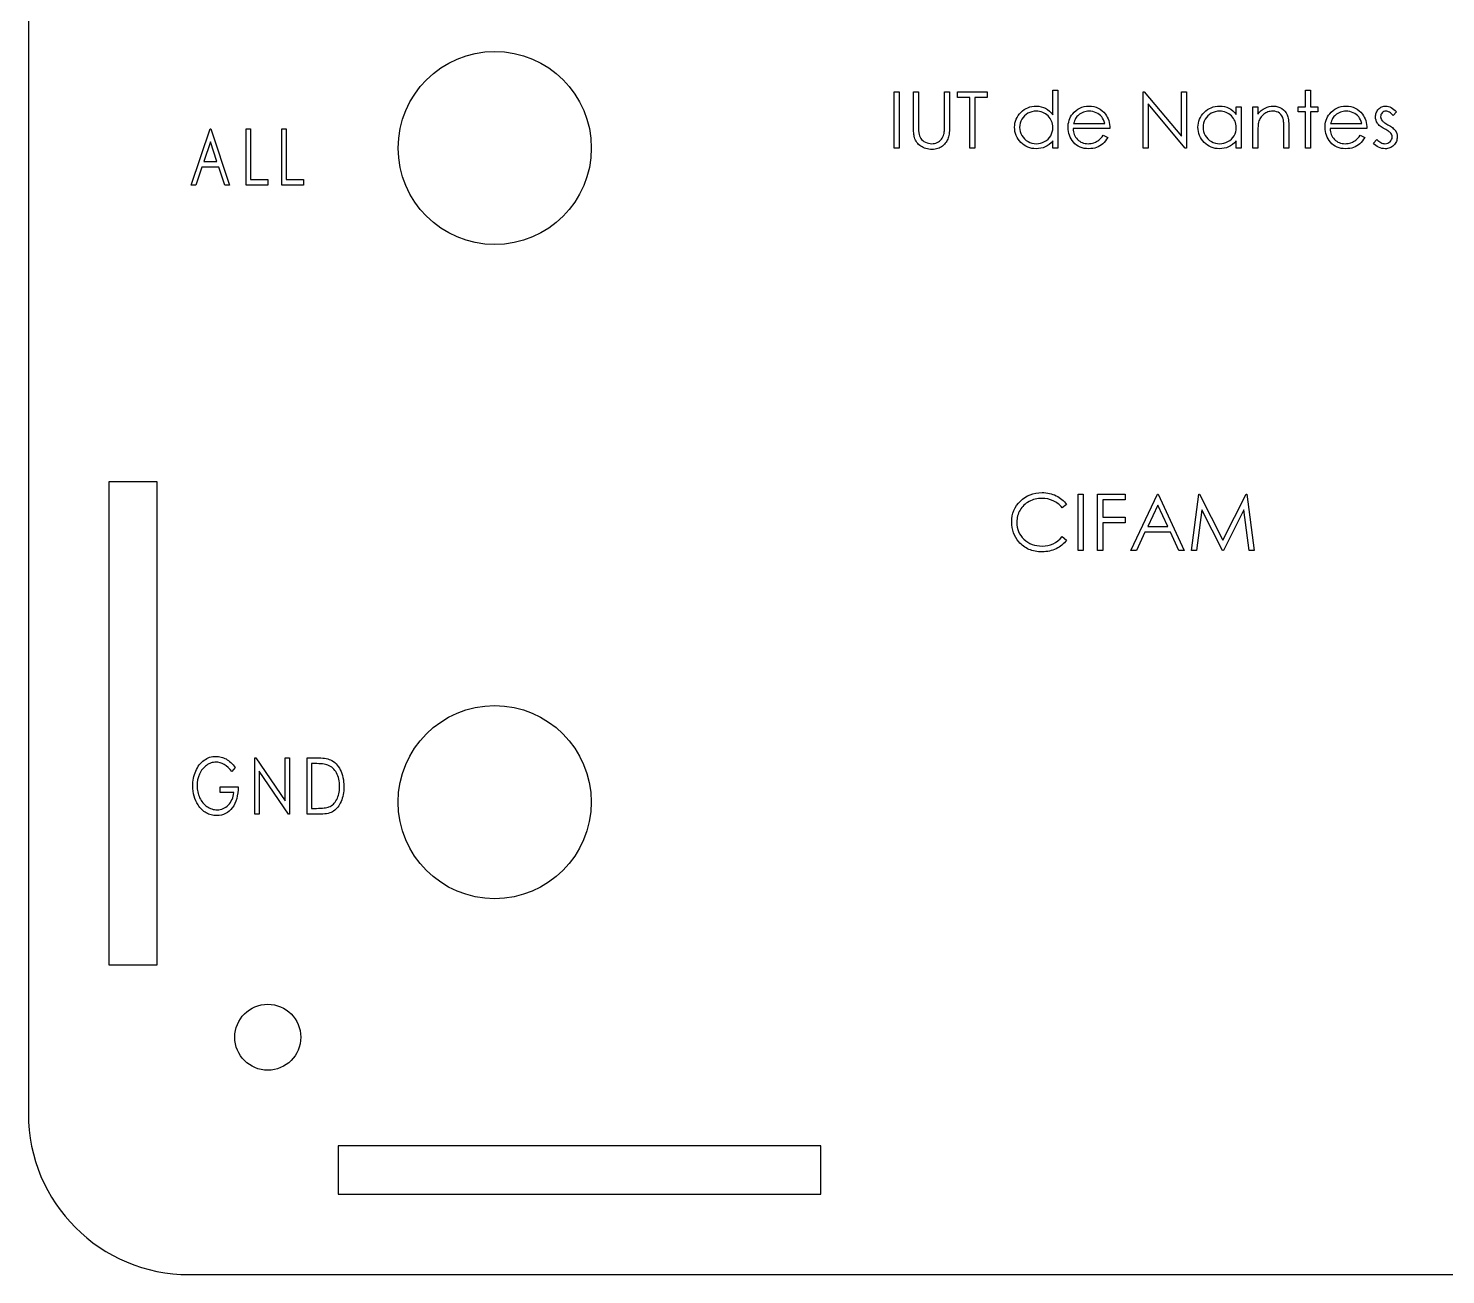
# Model space of a CAD drawing. Header units: millimetres. Extents: x 3 to 788, y -577 to 0.
# Drawn here: x 3.2 to 91.3, y -577.4 to -500 of the extents above; entities that cross this region are included whole.
import ezdxf

# ---------------------------------------------------------------- set-up
doc = ezdxf.new("R2010")
doc.units = ezdxf.units.MM
doc.layers.get('0').update_dxf_attribs({"lineweight": 25})

msp = doc.modelspace()

# ---------------------------------------------------------------- linework, layer by layer
at = {"color": 7, "linetype": 'Continuous', "lineweight": 25}
for p, q in [((3.195, -447.437), (3.195, -567.437)), ((11.195, -528.187), (8.195, -528.187)), ((8.195, -528.187), (8.195, -558.187)), ((11.195, -558.187), (11.195, -528.187)), ((8.195, -558.187), (11.195, -558.187)), ((52.446, -569.437), (22.446, -569.437)), ((22.446, -569.437), (22.446, -572.437)), ((52.446, -572.437), (52.446, -569.437)), ((22.446, -572.437), (52.446, -572.437)), ((13.195, -577.437), (133.195, -577.437))]:
    msp.add_line(p, q, dxfattribs=at)
at = {"color": 7, "linetype": 'Continuous', "flags": 128}
for points in [[(67.189, -503.847), (67.189, -507.437), (67.189, -507.437), (66.875, -507.437), (66.875, -507.437), (66.875, -506.994), (66.875, -506.994), (66.767, -507.112), (66.652, -507.213), (66.53, -507.297), (66.403, -507.365), (66.269, -507.416), (66.129, -507.452), (65.983, -507.475), (65.831, -507.482), (65.831, -507.482), (65.695, -507.475), (65.565, -507.457), (65.439, -507.427), (65.319, -507.385), (65.204, -507.33), (65.093, -507.264), (64.988, -507.185), (64.888, -507.094), (64.796, -506.994), (64.716, -506.89), (64.65, -506.78), (64.594, -506.664), (64.552, -506.544), (64.522, -506.418), (64.503, -506.287), (64.497, -506.151), (64.497, -506.151), (64.503, -506.018), (64.522, -505.889), (64.552, -505.765), (64.596, -505.646), (64.651, -505.533), (64.719, -505.424), (64.799, -505.319), (64.891, -505.221), (64.992, -505.13), (65.099, -505.052), (65.209, -504.985), (65.326, -504.931), (65.447, -504.888), (65.573, -504.858), (65.704, -504.841), (65.84, -504.834), (65.84, -504.834), (65.997, -504.843), (66.145, -504.868), (66.286, -504.911), (66.42, -504.97), (66.545, -505.045), (66.664, -505.138), (66.773, -505.248), (66.875, -505.374), (66.875, -505.374), (66.875, -503.847), (66.875, -503.847), (67.189, -503.847)], [(82.58, -503.847), (82.894, -503.847), (82.894, -503.847), (82.894, -504.879), (82.894, -504.879), (83.343, -504.879), (83.343, -504.879), (83.343, -505.193), (83.343, -505.193), (82.894, -505.193), (82.894, -505.193), (82.894, -507.437), (82.894, -507.437), (82.58, -507.437), (82.58, -507.437), (82.58, -505.193), (82.58, -505.193), (82.132, -505.193), (82.132, -505.193), (82.132, -504.879), (82.132, -504.879), (82.58, -504.879), (82.58, -504.879), (82.58, -503.847)], [(57.003, -503.937), (57.318, -503.937), (57.318, -503.937), (57.318, -507.437), (57.318, -507.437), (57.003, -507.437), (57.003, -507.437), (57.003, -503.937)], [(58.215, -503.937), (58.529, -503.937), (58.529, -503.937), (58.529, -506.034), (58.529, -506.034), (58.529, -506.123), (58.53, -506.203), (58.531, -506.274), (58.533, -506.337), (58.535, -506.391), (58.537, -506.436), (58.54, -506.472), (58.543, -506.499), (58.543, -506.499), (58.561, -506.598), (58.587, -506.688), (58.622, -506.769), (58.664, -506.843), (58.718, -506.909), (58.785, -506.97), (58.865, -507.025), (58.957, -507.074), (59.056, -507.115), (59.154, -507.145), (59.254, -507.162), (59.354, -507.168), (59.354, -507.168), (59.439, -507.163), (59.523, -507.149), (59.605, -507.126), (59.686, -507.095), (59.762, -507.054), (59.832, -507.007), (59.895, -506.952), (59.952, -506.891), (60.001, -506.823), (60.045, -506.748), (60.08, -506.666), (60.109, -506.577), (60.109, -506.577), (60.117, -506.54), (60.124, -506.494), (60.13, -506.438), (60.135, -506.375), (60.14, -506.303), (60.142, -506.222), (60.144, -506.132), (60.144, -506.034), (60.144, -506.034), (60.144, -503.937), (60.144, -503.937), (60.459, -503.937), (60.459, -503.937), (60.459, -506.051), (60.459, -506.051), (60.457, -506.165), (60.453, -506.274), (60.446, -506.377), (60.436, -506.475), (60.424, -506.567), (60.409, -506.653), (60.391, -506.734), (60.37, -506.809), (60.345, -506.88), (60.314, -506.949), (60.278, -507.016), (60.237, -507.079), (60.189, -507.142), (60.137, -507.201), (60.079, -507.258), (60.015, -507.313), (59.947, -507.363), (59.875, -507.406), (59.8, -507.443), (59.721, -507.473), (59.639, -507.496), (59.553, -507.513), (59.464, -507.523), (59.371, -507.527), (59.371, -507.527), (59.27, -507.523), (59.173, -507.514), (59.08, -507.498), (58.99, -507.476), (58.904, -507.447), (58.822, -507.413), (58.744, -507.372), (58.669, -507.325), (58.599, -507.272), (58.535, -507.215), (58.477, -507.154), (58.425, -507.089), (58.379, -507.02), (58.339, -506.947), (58.305, -506.87), (58.277, -506.788), (58.277, -506.788), (58.263, -506.732), (58.25, -506.666), (58.24, -506.589), (58.23, -506.502), (58.224, -506.404), (58.219, -506.297), (58.216, -506.179), (58.215, -506.051), (58.215, -506.051), (58.215, -503.937)], [(60.952, -504.296), (60.952, -503.937), (60.952, -503.937), (62.792, -503.937), (62.792, -503.937), (62.792, -504.296), (62.792, -504.296), (62.029, -504.296), (62.029, -504.296), (62.029, -507.437), (62.029, -507.437), (61.715, -507.437), (61.715, -507.437), (61.715, -504.296), (61.715, -504.296), (60.952, -504.296)], [(72.484, -507.437), (72.484, -503.937), (72.484, -503.937), (72.55, -503.937), (72.55, -503.937), (74.862, -506.692), (74.862, -506.692), (74.862, -503.937), (74.862, -503.937), (75.177, -503.937), (75.177, -503.937), (75.177, -507.437), (75.177, -507.437), (75.105, -507.437), (75.105, -507.437), (72.798, -504.688), (72.798, -504.688), (72.798, -507.437), (72.798, -507.437), (72.484, -507.437)], [(65.845, -505.148), (65.707, -505.157), (65.575, -505.181), (65.449, -505.223), (65.328, -505.28), (65.216, -505.352), (65.115, -505.439), (65.027, -505.538), (64.951, -505.65), (64.89, -505.771), (64.846, -505.896), (64.82, -506.023), (64.811, -506.155), (64.811, -506.155), (64.82, -506.285), (64.846, -506.413), (64.89, -506.537), (64.952, -506.659), (65.029, -506.773), (65.118, -506.873), (65.218, -506.96), (65.331, -507.034), (65.453, -507.093), (65.578, -507.134), (65.708, -507.159), (65.842, -507.168), (65.842, -507.168), (65.978, -507.159), (66.11, -507.135), (66.239, -507.093), (66.363, -507.035), (66.479, -506.963), (66.581, -506.879), (66.668, -506.783), (66.742, -506.675), (66.8, -506.558), (66.842, -506.434), (66.867, -506.302), (66.875, -506.164), (66.875, -506.164), (66.87, -506.058), (66.856, -505.956), (66.833, -505.859), (66.801, -505.766), (66.759, -505.678), (66.708, -505.594), (66.647, -505.514), (66.577, -505.439), (66.501, -505.371), (66.42, -505.312), (66.335, -505.262), (66.246, -505.221), (66.152, -505.189), (66.054, -505.167), (65.951, -505.153), (65.845, -505.148)], [(70.006, -506.629), (70.286, -506.776), (70.286, -506.776), (70.217, -506.893), (70.143, -506.998), (70.065, -507.092), (69.981, -507.173), (69.891, -507.244), (69.798, -507.306), (69.697, -507.359), (69.592, -507.403), (69.481, -507.438), (69.362, -507.462), (69.237, -507.477), (69.104, -507.482), (69.104, -507.482), (68.957, -507.475), (68.818, -507.457), (68.688, -507.425), (68.565, -507.381), (68.451, -507.324), (68.345, -507.255), (68.247, -507.173), (68.158, -507.078), (68.078, -506.976), (68.009, -506.87), (67.951, -506.76), (67.903, -506.647), (67.865, -506.532), (67.839, -506.413), (67.823, -506.291), (67.818, -506.165), (67.818, -506.165), (67.822, -506.047), (67.836, -505.932), (67.859, -505.821), (67.891, -505.712), (67.933, -505.607), (67.983, -505.505), (68.043, -505.406), (68.112, -505.311), (68.112, -505.311), (68.209, -505.2), (68.315, -505.102), (68.428, -505.021), (68.549, -504.954), (68.678, -504.902), (68.815, -504.864), (68.959, -504.842), (69.112, -504.834), (69.112, -504.834), (69.269, -504.842), (69.418, -504.866), (69.559, -504.905), (69.692, -504.96), (69.816, -505.031), (69.933, -505.118), (70.042, -505.22), (70.142, -505.338), (70.142, -505.338), (70.206, -505.43), (70.262, -505.526), (70.309, -505.629), (70.348, -505.737), (70.379, -505.851), (70.401, -505.97), (70.415, -506.095), (70.42, -506.225), (70.42, -506.225), (68.132, -506.225), (68.132, -506.225), (68.138, -506.326), (68.152, -506.423), (68.174, -506.515), (68.205, -506.602), (68.243, -506.684), (68.289, -506.762), (68.344, -506.835), (68.406, -506.903), (68.475, -506.965), (68.547, -507.019), (68.624, -507.065), (68.704, -507.102), (68.789, -507.13), (68.877, -507.151), (68.969, -507.163), (69.065, -507.168), (69.065, -507.168), (69.159, -507.164), (69.251, -507.153), (69.342, -507.134), (69.432, -507.108), (69.518, -507.076), (69.597, -507.038), (69.669, -506.996), (69.735, -506.949), (69.799, -506.892), (69.866, -506.819), (69.935, -506.732), (70.006, -506.629)], [(70.106, -505.911), (70.069, -505.787), (70.023, -505.676), (69.971, -505.579), (69.91, -505.495), (69.842, -505.42), (69.762, -505.354), (69.672, -505.295), (69.572, -505.244), (69.465, -505.202), (69.355, -505.172), (69.243, -505.154), (69.128, -505.148), (69.128, -505.148), (69.034, -505.152), (68.943, -505.163), (68.855, -505.182), (68.772, -505.208), (68.69, -505.242), (68.613, -505.283), (68.54, -505.332), (68.469, -505.388), (68.469, -505.388), (68.42, -505.434), (68.374, -505.486), (68.331, -505.543), (68.292, -505.606), (68.256, -505.674), (68.222, -505.748), (68.192, -505.826), (68.165, -505.911), (68.165, -505.911), (70.106, -505.911)], [(78.587, -504.879), (78.587, -507.437), (78.587, -507.437), (78.273, -507.437), (78.273, -507.437), (78.273, -506.994), (78.273, -506.994), (78.164, -507.112), (78.05, -507.213), (77.928, -507.297), (77.8, -507.365), (77.666, -507.416), (77.527, -507.452), (77.38, -507.475), (77.228, -507.482), (77.228, -507.482), (77.093, -507.475), (76.962, -507.457), (76.837, -507.427), (76.716, -507.385), (76.601, -507.33), (76.49, -507.264), (76.385, -507.185), (76.285, -507.094), (76.193, -506.994), (76.114, -506.89), (76.047, -506.78), (75.992, -506.664), (75.949, -506.544), (75.919, -506.418), (75.901, -506.287), (75.894, -506.151), (75.894, -506.151), (75.901, -506.018), (75.919, -505.889), (75.95, -505.765), (75.993, -505.646), (76.049, -505.533), (76.116, -505.424), (76.196, -505.319), (76.289, -505.221), (76.389, -505.13), (76.496, -505.052), (76.607, -504.985), (76.723, -504.931), (76.844, -504.888), (76.971, -504.858), (77.102, -504.841), (77.238, -504.834), (77.238, -504.834), (77.394, -504.842), (77.543, -504.865), (77.684, -504.904), (77.817, -504.958), (77.942, -505.029), (78.061, -505.119), (78.17, -505.226), (78.273, -505.352), (78.273, -505.352), (78.273, -504.879), (78.273, -504.879), (78.587, -504.879)], [(77.242, -505.148), (77.105, -505.157), (76.973, -505.181), (76.847, -505.223), (76.725, -505.28), (76.613, -505.352), (76.513, -505.439), (76.425, -505.538), (76.348, -505.65), (76.287, -505.771), (76.244, -505.896), (76.217, -506.023), (76.209, -506.155), (76.209, -506.155), (76.218, -506.285), (76.244, -506.413), (76.288, -506.537), (76.35, -506.659), (76.427, -506.773), (76.515, -506.873), (76.616, -506.96), (76.729, -507.034), (76.85, -507.093), (76.976, -507.134), (77.105, -507.159), (77.239, -507.168), (77.239, -507.168), (77.375, -507.159), (77.508, -507.135), (77.636, -507.093), (77.761, -507.035), (77.877, -506.963), (77.979, -506.879), (78.066, -506.783), (78.139, -506.675), (78.198, -506.558), (78.24, -506.434), (78.264, -506.302), (78.273, -506.164), (78.273, -506.164), (78.268, -506.058), (78.254, -505.956), (78.231, -505.859), (78.198, -505.766), (78.156, -505.678), (78.105, -505.594), (78.045, -505.514), (77.975, -505.439), (77.898, -505.371), (77.818, -505.312), (77.732, -505.262), (77.643, -505.221), (77.549, -505.189), (77.451, -505.167), (77.349, -505.153), (77.242, -505.148)], [(79.305, -504.879), (79.619, -504.879), (79.619, -504.879), (79.619, -505.341), (79.619, -505.341), (79.722, -505.217), (79.83, -505.111), (79.943, -505.024), (80.063, -504.955), (80.187, -504.902), (80.316, -504.864), (80.452, -504.842), (80.592, -504.834), (80.592, -504.834), (80.734, -504.843), (80.867, -504.87), (80.992, -504.916), (81.108, -504.979), (81.213, -505.057), (81.304, -505.148), (81.38, -505.252), (81.441, -505.369), (81.466, -505.434), (81.488, -505.508), (81.506, -505.59), (81.522, -505.681), (81.533, -505.781), (81.541, -505.889), (81.547, -506.006), (81.548, -506.131), (81.548, -506.131), (81.548, -507.437), (81.548, -507.437), (81.234, -507.437), (81.234, -507.437), (81.234, -506.234), (81.234, -506.234), (81.234, -506.129), (81.232, -506.034), (81.229, -505.948), (81.225, -505.87), (81.219, -505.802), (81.213, -505.743), (81.205, -505.692), (81.197, -505.652), (81.197, -505.652), (81.161, -505.534), (81.112, -505.432), (81.048, -505.345), (80.972, -505.275), (80.882, -505.219), (80.78, -505.18), (80.665, -505.156), (80.537, -505.148), (80.537, -505.148), (80.462, -505.151), (80.388, -505.16), (80.316, -505.176), (80.246, -505.197), (80.178, -505.225), (80.112, -505.258), (80.049, -505.298), (79.987, -505.343), (79.929, -505.394), (79.876, -505.446), (79.828, -505.502), (79.786, -505.561), (79.749, -505.623), (79.716, -505.688), (79.689, -505.756), (79.667, -505.826), (79.667, -505.826), (79.656, -505.878), (79.646, -505.939), (79.638, -506.01), (79.631, -506.091), (79.626, -506.182), (79.622, -506.282), (79.62, -506.392), (79.619, -506.512), (79.619, -506.512), (79.619, -507.437), (79.619, -507.437), (79.305, -507.437), (79.305, -507.437), (79.305, -504.879)], [(85.981, -506.629), (86.26, -506.776), (86.26, -506.776), (86.191, -506.893), (86.118, -506.998), (86.039, -507.092), (85.955, -507.173), (85.866, -507.244), (85.772, -507.306), (85.672, -507.359), (85.566, -507.403), (85.455, -507.438), (85.336, -507.462), (85.211, -507.477), (85.078, -507.482), (85.078, -507.482), (84.931, -507.475), (84.792, -507.457), (84.662, -507.425), (84.539, -507.381), (84.426, -507.324), (84.32, -507.255), (84.222, -507.173), (84.133, -507.078), (84.053, -506.976), (83.983, -506.87), (83.925, -506.76), (83.877, -506.647), (83.84, -506.532), (83.813, -506.413), (83.798, -506.291), (83.792, -506.165), (83.792, -506.165), (83.797, -506.047), (83.81, -505.932), (83.833, -505.821), (83.866, -505.712), (83.907, -505.607), (83.957, -505.505), (84.018, -505.406), (84.086, -505.311), (84.086, -505.311), (84.184, -505.2), (84.289, -505.102), (84.402, -505.021), (84.523, -504.954), (84.652, -504.902), (84.789, -504.864), (84.933, -504.842), (85.086, -504.834), (85.086, -504.834), (85.243, -504.842), (85.393, -504.866), (85.533, -504.905), (85.666, -504.96), (85.791, -505.031), (85.907, -505.118), (86.016, -505.22), (86.116, -505.338), (86.116, -505.338), (86.181, -505.43), (86.236, -505.526), (86.284, -505.629), (86.322, -505.737), (86.353, -505.851), (86.376, -505.97), (86.389, -506.095), (86.394, -506.225), (86.394, -506.225), (84.106, -506.225), (84.106, -506.225), (84.112, -506.326), (84.126, -506.423), (84.149, -506.515), (84.18, -506.602), (84.217, -506.684), (84.264, -506.762), (84.318, -506.835), (84.381, -506.903), (84.45, -506.965), (84.522, -507.019), (84.598, -507.065), (84.679, -507.102), (84.763, -507.13), (84.851, -507.151), (84.943, -507.163), (85.039, -507.168), (85.039, -507.168), (85.133, -507.164), (85.225, -507.153), (85.316, -507.134), (85.406, -507.108), (85.492, -507.076), (85.571, -507.038), (85.644, -506.996), (85.709, -506.949), (85.773, -506.892), (85.84, -506.819), (85.909, -506.732), (85.981, -506.629)], [(86.08, -505.911), (86.043, -505.787), (85.998, -505.676), (85.945, -505.579), (85.885, -505.495), (85.816, -505.42), (85.736, -505.354), (85.646, -505.295), (85.546, -505.244), (85.44, -505.202), (85.329, -505.172), (85.217, -505.154), (85.102, -505.148), (85.102, -505.148), (85.008, -505.152), (84.917, -505.163), (84.83, -505.182), (84.746, -505.208), (84.665, -505.242), (84.588, -505.283), (84.514, -505.332), (84.443, -505.388), (84.443, -505.388), (84.394, -505.434), (84.349, -505.486), (84.306, -505.543), (84.267, -505.606), (84.23, -505.674), (84.196, -505.748), (84.166, -505.826), (84.139, -505.911), (84.139, -505.911), (86.08, -505.911)], [(88.234, -505.198), (88.021, -505.418), (88.021, -505.418), (87.965, -505.355), (87.909, -505.3), (87.853, -505.254), (87.798, -505.216), (87.743, -505.186), (87.688, -505.165), (87.633, -505.153), (87.579, -505.148), (87.579, -505.148), (87.513, -505.155), (87.452, -505.174), (87.396, -505.207), (87.344, -505.252), (87.302, -505.306), (87.272, -505.364), (87.253, -505.426), (87.247, -505.493), (87.247, -505.493), (87.253, -505.553), (87.269, -505.611), (87.296, -505.669), (87.334, -505.725), (87.334, -505.725), (87.359, -505.753), (87.389, -505.783), (87.426, -505.814), (87.469, -505.847), (87.518, -505.88), (87.572, -505.915), (87.633, -505.951), (87.699, -505.988), (87.699, -505.988), (87.781, -506.035), (87.855, -506.08), (87.923, -506.126), (87.984, -506.171), (88.038, -506.216), (88.086, -506.26), (88.126, -506.304), (88.16, -506.347), (88.16, -506.347), (88.212, -506.438), (88.25, -506.534), (88.271, -506.635), (88.279, -506.743), (88.279, -506.743), (88.276, -506.818), (88.266, -506.891), (88.249, -506.962), (88.226, -507.028), (88.195, -507.093), (88.158, -507.154), (88.115, -507.212), (88.065, -507.267), (88.009, -507.318), (87.951, -507.361), (87.889, -507.398), (87.824, -507.428), (87.755, -507.452), (87.683, -507.468), (87.608, -507.478), (87.53, -507.482), (87.53, -507.482), (87.424, -507.476), (87.321, -507.459), (87.22, -507.43), (87.121, -507.39), (87.028, -507.339), (86.943, -507.28), (86.866, -507.212), (86.798, -507.135), (86.798, -507.135), (87.007, -506.898), (87.007, -506.898), (87.067, -506.962), (87.128, -507.016), (87.19, -507.062), (87.253, -507.1), (87.316, -507.13), (87.382, -507.151), (87.447, -507.163), (87.513, -507.168), (87.513, -507.168), (87.604, -507.16), (87.687, -507.137), (87.764, -507.099), (87.833, -507.045), (87.891, -506.981), (87.932, -506.911), (87.957, -506.837), (87.965, -506.756), (87.965, -506.756), (87.959, -506.689), (87.943, -506.626), (87.917, -506.567), (87.879, -506.512), (87.879, -506.512), (87.854, -506.485), (87.823, -506.457), (87.784, -506.426), (87.739, -506.394), (87.687, -506.36), (87.628, -506.325), (87.563, -506.288), (87.491, -506.248), (87.491, -506.248), (87.413, -506.204), (87.342, -506.16), (87.277, -506.116), (87.218, -506.072), (87.166, -506.029), (87.122, -505.986), (87.082, -505.942), (87.05, -505.899), (87.05, -505.899), (86.999, -505.81), (86.962, -505.714), (86.94, -505.613), (86.933, -505.505), (86.933, -505.505), (86.936, -505.434), (86.944, -505.367), (86.959, -505.303), (86.979, -505.241), (87.004, -505.183), (87.036, -505.127), (87.073, -505.075), (87.116, -505.026), (87.164, -504.981), (87.214, -504.942), (87.267, -504.909), (87.323, -504.882), (87.383, -504.861), (87.445, -504.846), (87.511, -504.837), (87.579, -504.834), (87.579, -504.834), (87.661, -504.84), (87.742, -504.857), (87.824, -504.885), (87.906, -504.925), (87.987, -504.977), (88.069, -505.039), (88.152, -505.113), (88.234, -505.198)], [(14.533, -506.246), (15.7, -509.746), (15.7, -509.746), (15.407, -509.746), (15.407, -509.746), (15.033, -508.625), (15.033, -508.625), (13.989, -508.625), (13.989, -508.625), (13.615, -509.746), (13.615, -509.746), (13.322, -509.746), (13.322, -509.746), (14.489, -506.246), (14.489, -506.246), (14.533, -506.246)], [(16.741, -506.246), (17.01, -506.246), (17.01, -506.246), (17.01, -509.387), (17.01, -509.387), (18.087, -509.387), (18.087, -509.387), (18.087, -509.746), (18.087, -509.746), (16.741, -509.746), (16.741, -509.746), (16.741, -506.246)], [(18.949, -506.246), (19.218, -506.246), (19.218, -506.246), (19.218, -509.387), (19.218, -509.387), (20.295, -509.387), (20.295, -509.387), (20.295, -509.746), (20.295, -509.746), (18.949, -509.746), (18.949, -509.746), (18.949, -506.246)], [(14.511, -507.058), (14.109, -508.266), (14.109, -508.266), (14.913, -508.266), (14.913, -508.266), (14.511, -507.058)], [(67.732, -529.579), (67.457, -529.789), (67.457, -529.789), (67.397, -529.72), (67.335, -529.655), (67.27, -529.594), (67.202, -529.537), (67.13, -529.485), (67.056, -529.437), (66.979, -529.394), (66.899, -529.355), (66.733, -529.29), (66.558, -529.243), (66.376, -529.215), (66.185, -529.206), (66.185, -529.206), (66.08, -529.209), (65.976, -529.219), (65.874, -529.234), (65.775, -529.256), (65.677, -529.284), (65.582, -529.318), (65.489, -529.358), (65.397, -529.405), (65.309, -529.456), (65.226, -529.513), (65.148, -529.573), (65.075, -529.637), (65.007, -529.706), (64.945, -529.779), (64.887, -529.857), (64.835, -529.938), (64.788, -530.023), (64.748, -530.111), (64.713, -530.2), (64.685, -530.294), (64.664, -530.389), (64.648, -530.486), (64.638, -530.587), (64.635, -530.69), (64.635, -530.69), (64.642, -530.845), (64.664, -530.993), (64.698, -531.135), (64.747, -531.27), (64.809, -531.399), (64.886, -531.521), (64.977, -531.636), (65.081, -531.745), (65.196, -531.844), (65.319, -531.93), (65.449, -532.002), (65.585, -532.062), (65.73, -532.108), (65.881, -532.141), (66.041, -532.161), (66.207, -532.168), (66.207, -532.168), (66.39, -532.159), (66.565, -532.131), (66.733, -532.086), (66.893, -532.022), (67.045, -531.94), (67.19, -531.84), (67.327, -531.721), (67.457, -531.584), (67.457, -531.584), (67.732, -531.793), (67.732, -531.793), (67.664, -531.877), (67.593, -531.958), (67.518, -532.033), (67.439, -532.103), (67.355, -532.169), (67.267, -532.229), (67.176, -532.285), (67.08, -532.335), (66.981, -532.38), (66.88, -532.419), (66.775, -532.452), (66.667, -532.479), (66.557, -532.5), (66.444, -532.515), (66.328, -532.524), (66.209, -532.527), (66.209, -532.527), (66.096, -532.525), (65.986, -532.517), (65.879, -532.505), (65.775, -532.488), (65.675, -532.467), (65.577, -532.44), (65.482, -532.41), (65.391, -532.374), (65.302, -532.333), (65.216, -532.288), (65.133, -532.237), (65.053, -532.182), (64.977, -532.123), (64.903, -532.058), (64.832, -531.989), (64.765, -531.915), (64.765, -531.915), (64.661, -531.782), (64.571, -531.643), (64.495, -531.497), (64.432, -531.344), (64.384, -531.185), (64.349, -531.019), (64.328, -530.846), (64.321, -530.667), (64.321, -530.667), (64.33, -530.478), (64.355, -530.297), (64.397, -530.124), (64.456, -529.958), (64.531, -529.801), (64.624, -529.65), (64.732, -529.508), (64.858, -529.372), (64.997, -529.249), (65.144, -529.142), (65.299, -529.053), (65.464, -528.978), (65.636, -528.921), (65.817, -528.88), (66.007, -528.856), (66.205, -528.847), (66.205, -528.847), (66.325, -528.85), (66.443, -528.859), (66.557, -528.874), (66.669, -528.896), (66.777, -528.922), (66.883, -528.956), (66.986, -528.995), (67.086, -529.04), (67.182, -529.09), (67.274, -529.146), (67.361, -529.206), (67.444, -529.271), (67.523, -529.341), (67.597, -529.415), (67.666, -529.495), (67.732, -529.579)], [(68.45, -528.937), (68.764, -528.937), (68.764, -528.937), (68.764, -532.437), (68.764, -532.437), (68.45, -532.437), (68.45, -532.437), (68.45, -528.937)], [(69.661, -528.937), (71.366, -528.937), (71.366, -528.937), (71.366, -529.296), (71.366, -529.296), (69.975, -529.296), (69.975, -529.296), (69.975, -530.373), (69.975, -530.373), (71.366, -530.373), (71.366, -530.373), (71.366, -530.732), (71.366, -530.732), (69.975, -530.732), (69.975, -530.732), (69.975, -532.437), (69.975, -532.437), (69.661, -532.437), (69.661, -532.437), (69.661, -528.937)], [(73.43, -528.937), (75.046, -532.437), (75.046, -532.437), (74.704, -532.437), (74.704, -532.437), (74.187, -531.315), (74.187, -531.315), (72.6, -531.315), (72.6, -531.315), (72.068, -532.437), (72.068, -532.437), (71.725, -532.437), (71.725, -532.437), (73.385, -528.937), (73.385, -528.937), (73.43, -528.937)], [(75.494, -532.437), (75.956, -528.937), (75.956, -528.937), (76.001, -528.937), (76.001, -528.937), (77.446, -531.809), (77.446, -531.809), (78.888, -528.937), (78.888, -528.937), (78.933, -528.937), (78.933, -528.937), (79.398, -532.437), (79.398, -532.437), (79.083, -532.437), (79.083, -532.437), (78.748, -529.918), (78.748, -529.918), (77.484, -532.437), (77.484, -532.437), (77.413, -532.437), (77.413, -532.437), (76.145, -529.913), (76.145, -529.913), (75.811, -532.437), (75.811, -532.437), (75.494, -532.437)], [(73.404, -529.619), (72.771, -530.956), (72.771, -530.956), (74.021, -530.956), (74.021, -530.956), (73.404, -529.619)], [(16.059, -545.922), (15.849, -546.177), (15.849, -546.177), (15.737, -546.043), (15.619, -545.925), (15.495, -545.825), (15.367, -545.743), (15.237, -545.677), (15.109, -545.631), (14.982, -545.603), (14.857, -545.594), (14.857, -545.594), (14.78, -545.597), (14.705, -545.607), (14.63, -545.622), (14.556, -545.644), (14.482, -545.672), (14.41, -545.706), (14.339, -545.747), (14.268, -545.794), (14.2, -545.846), (14.137, -545.903), (14.076, -545.964), (14.02, -546.029), (13.968, -546.1), (13.919, -546.174), (13.875, -546.253), (13.834, -546.337), (13.767, -546.51), (13.719, -546.689), (13.691, -546.872), (13.681, -547.059), (13.681, -547.059), (13.684, -547.156), (13.691, -547.252), (13.704, -547.347), (13.722, -547.44), (13.745, -547.533), (13.773, -547.624), (13.806, -547.714), (13.844, -547.802), (13.886, -547.887), (13.933, -547.968), (13.984, -548.044), (14.038, -548.115), (14.096, -548.183), (14.158, -548.244), (14.224, -548.302), (14.294, -548.354), (14.367, -548.401), (14.442, -548.443), (14.518, -548.477), (14.596, -548.505), (14.676, -548.528), (14.757, -548.543), (14.84, -548.553), (14.925, -548.556), (14.925, -548.556), (15.027, -548.551), (15.125, -548.537), (15.219, -548.514), (15.309, -548.481), (15.395, -548.439), (15.477, -548.387), (15.555, -548.326), (15.629, -548.256), (15.697, -548.178), (15.758, -548.095), (15.812, -548.006), (15.858, -547.912), (15.896, -547.812), (15.928, -547.707), (15.953, -547.595), (15.969, -547.479), (15.969, -547.479), (15.117, -547.479), (15.117, -547.479), (15.117, -547.12), (15.117, -547.12), (16.239, -547.12), (16.239, -547.12), (16.232, -547.32), (16.215, -547.511), (16.185, -547.69), (16.145, -547.859), (16.094, -548.018), (16.032, -548.166), (15.958, -548.302), (15.873, -548.429), (15.779, -548.543), (15.678, -548.642), (15.568, -548.725), (15.451, -548.793), (15.326, -548.847), (15.194, -548.884), (15.054, -548.907), (14.906, -548.915), (14.906, -548.915), (14.816, -548.912), (14.728, -548.904), (14.641, -548.891), (14.558, -548.873), (14.477, -548.85), (14.398, -548.821), (14.322, -548.788), (14.247, -548.749), (14.176, -548.705), (14.106, -548.656), (14.04, -548.602), (13.975, -548.542), (13.914, -548.478), (13.854, -548.408), (13.797, -548.333), (13.742, -548.253), (13.742, -548.253), (13.665, -548.123), (13.597, -547.988), (13.541, -547.848), (13.494, -547.703), (13.458, -547.553), (13.432, -547.398), (13.417, -547.238), (13.412, -547.073), (13.412, -547.073), (13.414, -546.95), (13.424, -546.829), (13.438, -546.71), (13.459, -546.593), (13.485, -546.478), (13.517, -546.366), (13.555, -546.255), (13.599, -546.147), (13.648, -546.043), (13.701, -545.945), (13.759, -545.852), (13.822, -545.765), (13.888, -545.685), (13.959, -545.609), (14.034, -545.54), (14.114, -545.477), (14.198, -545.42), (14.283, -545.371), (14.372, -545.33), (14.463, -545.295), (14.557, -545.269), (14.653, -545.251), (14.753, -545.239), (14.855, -545.235), (14.855, -545.235), (14.937, -545.238), (15.019, -545.246), (15.099, -545.258), (15.179, -545.276), (15.257, -545.299), (15.333, -545.327), (15.409, -545.36), (15.483, -545.398), (15.557, -545.443), (15.63, -545.492), (15.703, -545.548), (15.775, -545.611), (15.847, -545.68), (15.918, -545.755), (15.989, -545.835), (16.059, -545.922)], [(17.28, -548.825), (17.28, -545.325), (17.28, -545.325), (17.336, -545.325), (17.336, -545.325), (19.164, -547.994), (19.164, -547.994), (19.164, -545.325), (19.164, -545.325), (19.433, -545.325), (19.433, -545.325), (19.433, -548.825), (19.433, -548.825), (19.372, -548.825), (19.372, -548.825), (17.549, -546.163), (17.549, -546.163), (17.549, -548.825), (17.549, -548.825), (17.28, -548.825)], [(20.519, -548.825), (20.519, -545.325), (20.519, -545.325), (21.082, -545.325), (21.082, -545.325), (21.23, -545.327), (21.366, -545.333), (21.493, -545.342), (21.609, -545.356), (21.714, -545.374), (21.809, -545.396), (21.894, -545.422), (21.967, -545.451), (21.967, -545.451), (22.063, -545.499), (22.154, -545.556), (22.239, -545.621), (22.319, -545.694), (22.394, -545.776), (22.463, -545.865), (22.527, -545.964), (22.585, -546.069), (22.637, -546.182), (22.682, -546.3), (22.721, -546.423), (22.752, -546.552), (22.776, -546.686), (22.794, -546.825), (22.804, -546.97), (22.808, -547.119), (22.808, -547.119), (22.805, -547.249), (22.797, -547.374), (22.783, -547.496), (22.764, -547.613), (22.739, -547.727), (22.708, -547.837), (22.673, -547.943), (22.631, -548.044), (22.586, -548.141), (22.537, -548.231), (22.485, -548.315), (22.429, -548.392), (22.37, -548.462), (22.308, -548.526), (22.242, -548.584), (22.173, -548.635), (22.099, -548.68), (22.018, -548.718), (21.93, -548.751), (21.835, -548.777), (21.733, -548.798), (21.624, -548.813), (21.507, -548.822), (21.384, -548.825), (21.384, -548.825), (20.519, -548.825)], [(20.789, -548.466), (21.102, -548.466), (21.102, -548.466), (21.237, -548.464), (21.361, -548.46), (21.475, -548.453), (21.578, -548.443), (21.671, -548.431), (21.752, -548.416), (21.823, -548.398), (21.882, -548.377), (21.882, -548.377), (21.957, -548.342), (22.027, -548.301), (22.093, -548.253), (22.156, -548.2), (22.213, -548.14), (22.267, -548.073), (22.318, -548.001), (22.363, -547.922), (22.405, -547.837), (22.44, -547.748), (22.47, -547.655), (22.495, -547.557), (22.514, -547.453), (22.527, -547.346), (22.536, -547.235), (22.539, -547.118), (22.539, -547.118), (22.536, -546.996), (22.527, -546.878), (22.512, -546.765), (22.491, -546.656), (22.464, -546.552), (22.432, -546.452), (22.393, -546.357), (22.349, -546.266), (22.299, -546.182), (22.244, -546.104), (22.185, -546.033), (22.121, -545.968), (22.053, -545.912), (21.98, -545.861), (21.902, -545.818), (21.819, -545.782), (21.819, -545.782), (21.751, -545.759), (21.671, -545.739), (21.582, -545.722), (21.483, -545.708), (21.373, -545.698), (21.252, -545.69), (21.122, -545.685), (20.981, -545.684), (20.981, -545.684), (20.789, -545.684), (20.789, -545.684), (20.789, -548.466)]]:
    msp.add_lwpolyline(points, dxfattribs=at)
at = {"color": 7, "linetype": 'Continuous', "lineweight": 25}
for centre, radius in [((32.187, -507.437), 6), ((32.179, -548.077), 6), ((18.078, -562.686), 2.05)]:
    msp.add_circle(centre, radius, dxfattribs=at)
msp.add_arc((13.195, -567.437), 10, 180, 270, dxfattribs=at)

doc.saveas('drawing.dxf')
